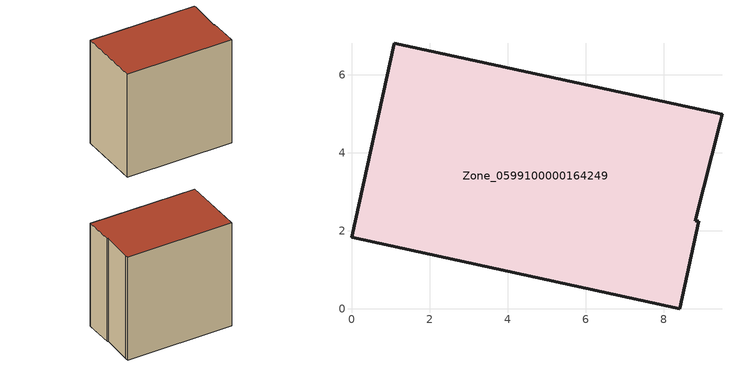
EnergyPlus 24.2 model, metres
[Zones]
Zone_0599100000164249
 floor ground (C_G): 0,1.84 1.1,6.82 9.5,4.99 9.46,4.78 8.82,2.27 8.91,2.25 8.42,0 z0
 wall outside (C_F): 1.1,6.82 0,1.84 8.42,0 8.91,2.25 8.82,2.27 9.46,4.78 9.5,4.99 1.1,6.82 z0:8.7
 roof outside (C_R): 9.46,4.78 9.5,4.99 1.1,6.82 0,1.84 8.42,0 8.91,2.25 8.82,2.27 z8.7
[BUILDING]
Pand.0599100000164249: North Axis=0; Terrain=City; Loads Convergence Tolerance Value=0.04; Temperature Convergence Tolerance Value=0.4; Solar Distribution=FullExterior; Maximum Number of Warmup Days=25; Minimum Number of Warmup Days=1
[Site:Location]
Rotterdam.The.Hague.AP_ZH_NLD Design_Conditions: Latitude=51.96; Longitude=4.45; Time Zone=1; Elevation=-4.5
[SITE:GROUNDTEMPERATURE:BUILDINGSURFACE]
18, 18, 18, 18, 18, 18, 18, 18, 18, 18, 18, 18
[MATERIAL] Thermal Absorptance=0.9; Solar Absorptance=0.7; Visible Absorptance=0.7
Name | Roughness | Thickness | Conductivity | Density | Specific Heat
G.TI.1975-1991 | MediumSmooth | 0.15 | 0.288461 | 540 | 1210
F.TI.1975-1991 | Rough | 0.3 | 0.230769 | 1920 | 840
R.TI.1975-1991 | MediumRough | 0.2 | 0.153846 | 1500 | 1000
[CONSTRUCTION]
C_G: G.TI.1975-1991
C_F: F.TI.1975-1991
C_R: R.TI.1975-1991
[ZONE]
Zone_0599100000164249: Type=1; Multiplier=1; Ceiling Height=Autocalculate; Volume=Autocalculate; Floor Area=autocalculate; Part of Total Floor Area=Yes
[ZONEINFILTRATION:DESIGNFLOWRATE]
Infil_Zone_0599100000164249: Zone or ZoneList or Space or SpaceList=Zone_0599100000164249; Schedule=AlwaysOn; Design Flow Rate Calculation Method=Flow/Area; Flow Rate per Floor Area=0.003; Constant Term Coefficient=1; Temperature Term Coefficient=0; Velocity Term Coefficient=0; Velocity Squared Term Coefficient=0
[HVACTEMPLATE:ZONE:IDEALLOADSAIRSYSTEM]
Zone_0599100000164249: Maximum Heating Supply Air Temperature=50; Minimum Cooling Supply Air Temperature=13; Maximum Heating Supply Air Humidity Ratio=0.0156; Minimum Cooling Supply Air Humidity Ratio=0.0077; Heating Limit=NoLimit; Cooling Limit=NoLimit; Dehumidification Control Type=ConstantSensibleHeatRatio; Cooling Sensible Heat Ratio=0.7; Dehumidification Setpoint=60; Humidification Control Type=None; Humidification Setpoint=30; Outdoor Air Method=None; Outdoor Air Flow Rate per Person=0.00944; Outdoor Air Flow Rate per Zone Floor Area=0; Outdoor Air Flow Rate per Zone=0; Demand Controlled Ventilation Type=None; Outdoor Air Economizer Type=NoEconomizer; Heat Recovery Type=None; Sensible Heat Recovery Effectiveness=0.7; Latent Heat Recovery Effectiveness=0.65
[ZONECONTROL:THERMOSTAT]
ThermostatControl_Zone_0599100000164249: Zone or ZoneList=Zone_0599100000164249; Control Type Schedule=DualSetpointControlType; Control 1=Thermostat_Zone_0599100000164249; Temperature Difference Between Cutout And Setpoint=0
[THERMOSTATSETPOINT:DUALSETPOINT]
Thermostat_Zone_0599100000164249: Heating Setpoint Temperature Schedule=HeatingSetpoint_Zone_0599100000164249; Cooling Setpoint Temperature Schedule=CoolingSetpoint_Zone_0599100000164249
[SCHEDULE:COMPACT]
HeatingSetpoint_Zone_0599100000164249: Through: 12/31, For: AllDays, Until: 24:00, 21
CoolingSetpoint_Zone_0599100000164249: Through: 12/31, For: AllDays, Until: 24:00, 24
DualSetpointControlType: Through: 12/31, For: AllDays, Until: 24:00, 4
AlwaysOn: Through: 12/31, For: AllDays, Until: 24:00, 1
